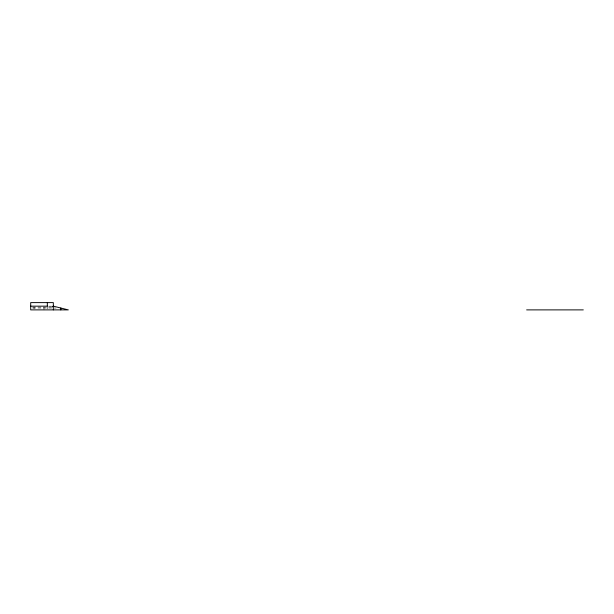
<?xml version="1.0" encoding="UTF-8"?>
<svg xmlns="http://www.w3.org/2000/svg" width="614" height="614" viewBox="0 0 614 614"><rect width="100%" height="100%" fill="white"/><g stroke="black" fill="none" stroke-linecap="round" stroke-linejoin="round"><path stroke-width="0.46" stroke-dasharray="3.07 2.3" d="M48.736 306.163L53.318 306.163M32.542 307.038L51 307.038M32.58 308.021L56.12 308.021M47.324 307.092L47.324 308.972M43.978 307.092L43.978 309.886M34.046 307.092L34.046 308.949"/><path stroke-width="0.92" d="M51.929 307.038L53.318 306.163L68.331 309.886L30.7 309.886L30.7 302.61L53.318 302.61L53.318 309.886M30.7 306.163L47.324 306.163M526.628 309.886L583.3 309.886M60.824 308.021L60.824 309.886M47.324 302.61L47.324 306.248"/></g></svg>
